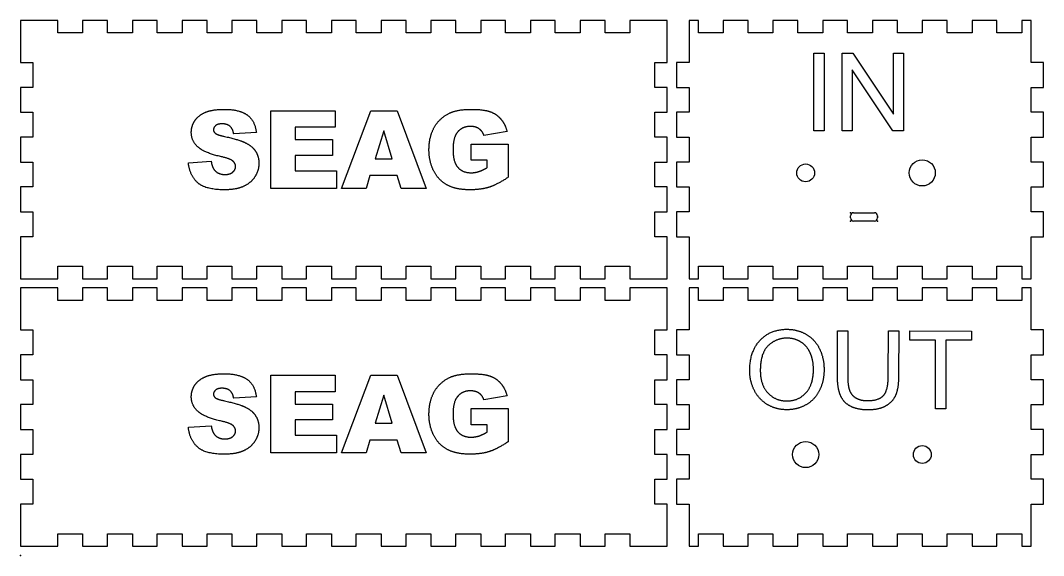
# Model space of a CAD drawing. Header units: centimetres. Extents: x 0 to 70.7, y 0 to 24.2.
# Drawn here: x 0 to 32.9, y 0 to 17.2 of the extents above; entities that cross this region are included whole.
import ezdxf

# ---------------------------------------------------------------- set-up
doc = ezdxf.new("R2010")
doc.units = ezdxf.units.CM
doc.header["$MEASUREMENT"] = 0
doc.layers.add('box v6_Sketch1', color=7, linetype='Continuous')

msp = doc.modelspace()

# ---------------------------------------------------------------- linework, layer by layer
at = {"layer": 'box v6_Sketch1'}
for p, q in [((0, 17.2), (0, 15.85)), ((1.2, 17.2), (0, 17.2)), ((1.2, 16.8), (1.2, 17.2)), ((2, 17.2), (2, 16.8)), ((2.8, 17.2), (2, 17.2)), ((2.8, 16.8), (2.8, 17.2)), ((3.6, 17.2), (3.6, 16.8)), ((4.4, 17.2), (3.6, 17.2)), ((4.4, 16.8), (4.4, 17.2)), ((6, 17.2), (5.2, 17.2)), ((5.2, 17.2), (5.2, 16.8)), ((6, 16.8), (6, 17.2)), ((7.6, 17.2), (6.8, 17.2)), ((6.8, 17.2), (6.8, 16.8)), ((7.6, 16.8), (7.6, 17.2)), ((9.2, 17.2), (8.4, 17.2)), ((8.4, 17.2), (8.4, 16.8)), ((9.2, 16.8), (9.2, 17.2)), ((10, 17.2), (10, 16.8)), ((10.8, 17.2), (10, 17.2)), ((10.8, 16.8), (10.8, 17.2)), ((12.4, 17.2), (11.6, 17.2)), ((11.6, 17.2), (11.6, 16.8)), ((12.4, 16.8), (12.4, 17.2)), ((13.2, 17.2), (13.2, 16.8)), ((14, 17.2), (13.2, 17.2)), ((14, 16.8), (14, 17.2)), ((15.6, 17.2), (14.8, 17.2)), ((14.8, 17.2), (14.8, 16.8)), ((15.6, 16.8), (15.6, 17.2)), ((17.2, 17.2), (16.4, 17.2)), ((16.4, 17.2), (16.4, 16.8)), ((17.2, 16.8), (17.2, 17.2)), ((18, 17.2), (18, 16.8)), ((18.8, 17.2), (18, 17.2)), ((18.8, 16.8), (18.8, 17.2)), ((20.8, 17.2), (19.6, 17.2)), ((19.6, 17.2), (19.6, 16.8)), ((20.8, 16.65), (20.8, 17.2)), ((21.5, 17.2), (21.5, 15.85)), ((21.8, 17.2), (21.5, 17.2)), ((21.8, 16.8), (21.8, 17.2)), ((23.4, 17.2), (22.6, 17.2)), ((22.6, 17.2), (22.6, 16.8)), ((23.4, 16.8), (23.4, 17.2)), ((24.2, 17.2), (24.2, 16.8)), ((25, 17.2), (24.2, 17.2)), ((25, 16.8), (25, 17.2)), ((26.6, 17.2), (25.8, 17.2)), ((25.8, 17.2), (25.8, 16.8)), ((26.6, 16.8), (26.6, 17.2)), ((27.4, 17.2), (27.4, 16.8)), ((28.2, 17.2), (27.4, 17.2)), ((28.2, 16.8), (28.2, 17.2)), ((29, 17.2), (29, 16.8)), ((29.8, 17.2), (29, 17.2)), ((29.8, 16.8), (29.8, 17.2)), ((31.4, 17.2), (30.6, 17.2)), ((30.6, 17.2), (30.6, 16.8)), ((31.4, 16.8), (31.4, 17.2)), ((32.2, 17.2), (32.2, 16.8)), ((32.5, 17.2), (32.2, 17.2)), ((32.5, 16.65), (32.5, 17.2)), ((2, 16.8), (1.2, 16.8)), ((3.6, 16.8), (2.8, 16.8)), ((5.2, 16.8), (4.4, 16.8)), ((6.8, 16.8), (6, 16.8)), ((8.4, 16.8), (7.6, 16.8)), ((10, 16.8), (9.2, 16.8)), ((11.6, 16.8), (10.8, 16.8)), ((13.2, 16.8), (12.4, 16.8)), ((14.8, 16.8), (14, 16.8)), ((16.4, 16.8), (15.6, 16.8)), ((18, 16.8), (17.2, 16.8)), ((19.6, 16.8), (18.8, 16.8)), ((22.6, 16.8), (21.8, 16.8)), ((24.2, 16.8), (23.4, 16.8)), ((25.8, 16.8), (25, 16.8)), ((27.4, 16.8), (26.6, 16.8)), ((29, 16.8), (28.2, 16.8)), ((30.6, 16.8), (29.8, 16.8)), ((32.2, 16.8), (31.4, 16.8)), ((20.8, 15.85), (20.8, 16.65)), ((32.5, 15.85), (32.5, 16.65)), ((0, 15.85), (0.4, 15.85)), ((0.4, 15.85), (0.4, 15.05)), ((20.4, 15.05), (20.4, 15.85)), ((20.4, 15.85), (20.8, 15.85)), ((21.5, 15.85), (21.1, 15.85)), ((21.1, 15.85), (21.1, 15.05)), ((32.9, 15.85), (32.5, 15.85)), ((32.9, 15.05), (32.9, 15.85)), ((0.4, 15.05), (0, 15.05)), ((0, 15.05), (0, 14.25)), ((20.8, 15.05), (20.4, 15.05)), ((20.8, 14.25), (20.8, 15.05)), ((21.1, 15.05), (21.5, 15.05)), ((21.5, 15.05), (21.5, 14.25)), ((32.5, 14.25), (32.5, 15.05)), ((32.5, 15.05), (32.9, 15.05)), ((0, 14.25), (0.4, 14.25)), ((0.4, 14.25), (0.4, 13.45)), ((20.4, 14.25), (20.8, 14.25)), ((20.4, 13.45), (20.4, 14.25)), ((21.1, 14.25), (21.1, 13.45)), ((21.5, 14.25), (21.1, 14.25)), ((32.9, 14.25), (32.5, 14.25)), ((32.9, 13.45), (32.9, 14.25)), ((0, 13.45), (0, 12.65)), ((0.4, 13.45), (0, 13.45)), ((20.8, 13.45), (20.4, 13.45)), ((20.8, 12.65), (20.8, 13.45)), ((21.1, 13.45), (21.5, 13.45)), ((21.5, 13.45), (21.5, 12.65)), ((32.5, 13.45), (32.9, 13.45)), ((32.5, 12.65), (32.5, 13.45)), ((0, 12.65), (0.4, 12.65)), ((0.4, 12.65), (0.4, 11.85)), ((20.4, 11.85), (20.4, 12.65)), ((20.4, 12.65), (20.8, 12.65)), ((21.1, 12.65), (21.1, 11.85)), ((21.5, 12.65), (21.1, 12.65)), ((32.9, 12.65), (32.5, 12.65)), ((32.9, 11.85), (32.9, 12.65)), ((0.4, 11.85), (0, 11.85)), ((0, 11.85), (0, 11.05)), ((20.8, 11.85), (20.4, 11.85)), ((20.8, 11.05), (20.8, 11.85)), ((21.1, 11.85), (21.5, 11.85)), ((21.5, 11.85), (21.5, 11.05)), ((32.5, 11.05), (32.5, 11.85)), ((32.5, 11.85), (32.9, 11.85)), ((0, 11.05), (0.4, 11.05)), ((0.4, 11.05), (0.4, 10.25)), ((20.4, 11.05), (20.8, 11.05)), ((20.4, 10.25), (20.4, 11.05)), ((21.1, 11.05), (21.1, 10.25)), ((21.5, 11.05), (21.1, 11.05)), ((26.693, 10.851), (26.693, 10.921)), ((26.793, 11.021), (27.463, 11.021)), ((27.563, 10.921), (27.563, 10.851)), ((32.9, 11.05), (32.5, 11.05)), ((32.9, 10.25), (32.9, 11.05)), ((27.463, 10.751), (26.793, 10.751)), ((0, 10.25), (0, 9.45)), ((0.4, 10.25), (0, 10.25)), ((20.8, 10.25), (20.4, 10.25)), ((20.8, 8.9), (20.8, 10.25)), ((21.1, 10.25), (21.5, 10.25)), ((21.5, 10.25), (21.5, 9.45)), ((32.5, 8.9), (32.5, 10.25)), ((32.5, 10.25), (32.9, 10.25)), ((0, 9.45), (0, 8.9)), ((1.2, 8.9), (1.2, 9.3)), ((1.2, 9.3), (2, 9.3)), ((2, 9.3), (2, 8.9)), ((2.8, 8.9), (2.8, 9.3)), ((2.8, 9.3), (3.6, 9.3)), ((3.6, 9.3), (3.6, 8.9)), ((4.4, 8.9), (4.4, 9.3)), ((4.4, 9.3), (5.2, 9.3)), ((5.2, 9.3), (5.2, 8.9)), ((6, 9.3), (6.8, 9.3)), ((6, 8.9), (6, 9.3)), ((6.8, 9.3), (6.8, 8.9)), ((7.6, 8.9), (7.6, 9.3)), ((7.6, 9.3), (8.4, 9.3)), ((8.4, 9.3), (8.4, 8.9)), ((9.2, 9.3), (10, 9.3)), ((9.2, 8.9), (9.2, 9.3)), ((10, 9.3), (10, 8.9)), ((10.8, 8.9), (10.8, 9.3)), ((10.8, 9.3), (11.6, 9.3)), ((11.6, 9.3), (11.6, 8.9)), ((12.4, 9.3), (13.2, 9.3)), ((12.4, 8.9), (12.4, 9.3)), ((13.2, 9.3), (13.2, 8.9)), ((14, 8.9), (14, 9.3)), ((14, 9.3), (14.8, 9.3)), ((14.8, 9.3), (14.8, 8.9)), ((15.6, 8.9), (15.6, 9.3)), ((15.6, 9.3), (16.4, 9.3)), ((16.4, 9.3), (16.4, 8.9)), ((17.2, 9.3), (18, 9.3)), ((17.2, 8.9), (17.2, 9.3)), ((18, 9.3), (18, 8.9)), ((18.8, 8.9), (18.8, 9.3)), ((18.8, 9.3), (19.6, 9.3)), ((19.6, 9.3), (19.6, 8.9)), ((21.5, 9.45), (21.5, 8.9)), ((21.8, 9.3), (22.6, 9.3)), ((21.8, 8.9), (21.8, 9.3)), ((22.6, 9.3), (22.6, 8.9)), ((23.4, 9.3), (24.2, 9.3)), ((23.4, 8.9), (23.4, 9.3)), ((24.2, 9.3), (24.2, 8.9)), ((25, 8.9), (25, 9.3)), ((25, 9.3), (25.8, 9.3)), ((25.8, 9.3), (25.8, 8.9)), ((26.6, 8.9), (26.6, 9.3)), ((26.6, 9.3), (27.4, 9.3)), ((27.4, 9.3), (27.4, 8.9)), ((28.2, 8.9), (28.2, 9.3)), ((28.2, 9.3), (29, 9.3)), ((29, 9.3), (29, 8.9)), ((29.8, 9.3), (30.6, 9.3)), ((29.8, 8.9), (29.8, 9.3)), ((30.6, 9.3), (30.6, 8.9)), ((31.4, 9.3), (32.2, 9.3)), ((31.4, 8.9), (31.4, 9.3)), ((32.2, 9.3), (32.2, 8.9)), ((0, 8.9), (1.2, 8.9)), ((2, 8.9), (2.8, 8.9)), ((3.6, 8.9), (4.4, 8.9)), ((5.2, 8.9), (6, 8.9)), ((6.8, 8.9), (7.6, 8.9)), ((8.4, 8.9), (9.2, 8.9)), ((10, 8.9), (10.8, 8.9)), ((11.6, 8.9), (12.4, 8.9)), ((13.2, 8.9), (14, 8.9)), ((14.8, 8.9), (15.6, 8.9)), ((16.4, 8.9), (17.2, 8.9)), ((18, 8.9), (18.8, 8.9)), ((19.6, 8.9), (20.8, 8.9)), ((21.5, 8.9), (21.8, 8.9)), ((22.6, 8.9), (23.4, 8.9)), ((24.2, 8.9), (25, 8.9)), ((25.8, 8.9), (26.6, 8.9)), ((27.4, 8.9), (28.2, 8.9)), ((29, 8.9), (29.8, 8.9)), ((30.6, 8.9), (31.4, 8.9)), ((32.2, 8.9), (32.5, 8.9)), ((0, 8.6), (0, 7.25)), ((1.2, 8.6), (0, 8.6)), ((1.2, 8.2), (1.2, 8.6)), ((2, 8.6), (2, 8.2)), ((2.8, 8.6), (2, 8.6)), ((2.8, 8.2), (2.8, 8.6)), ((3.6, 8.6), (3.6, 8.2)), ((4.4, 8.6), (3.6, 8.6)), ((4.4, 8.2), (4.4, 8.6)), ((6, 8.6), (5.2, 8.6)), ((5.2, 8.6), (5.2, 8.2)), ((6, 8.2), (6, 8.6)), ((7.6, 8.6), (6.8, 8.6)), ((6.8, 8.6), (6.8, 8.2)), ((7.6, 8.2), (7.6, 8.6)), ((9.2, 8.6), (8.4, 8.6)), ((8.4, 8.6), (8.4, 8.2)), ((9.2, 8.2), (9.2, 8.6)), ((10, 8.6), (10, 8.2)), ((10.8, 8.6), (10, 8.6)), ((10.8, 8.2), (10.8, 8.6)), ((12.4, 8.6), (11.6, 8.6)), ((11.6, 8.6), (11.6, 8.2)), ((12.4, 8.2), (12.4, 8.6)), ((13.2, 8.6), (13.2, 8.2)), ((14, 8.6), (13.2, 8.6)), ((14, 8.2), (14, 8.6)), ((15.6, 8.6), (14.8, 8.6)), ((14.8, 8.6), (14.8, 8.2)), ((15.6, 8.2), (15.6, 8.6)), ((17.2, 8.6), (16.4, 8.6)), ((16.4, 8.6), (16.4, 8.2)), ((17.2, 8.2), (17.2, 8.6)), ((18.8, 8.6), (18, 8.6)), ((18, 8.6), (18, 8.2)), ((18.8, 8.2), (18.8, 8.6)), ((19.6, 8.6), (19.6, 8.2)), ((20.8, 8.6), (19.6, 8.6)), ((20.8, 8.05), (20.8, 8.6)), ((21.5, 8.6), (21.5, 7.25)), ((21.8, 8.6), (21.5, 8.6)), ((21.8, 8.2), (21.8, 8.6)), ((22.6, 8.6), (22.6, 8.2)), ((23.4, 8.6), (22.6, 8.6)), ((23.4, 8.2), (23.4, 8.6)), ((24.2, 8.6), (24.2, 8.2)), ((25, 8.6), (24.2, 8.6)), ((25, 8.2), (25, 8.6)), ((25.8, 8.6), (25.8, 8.2)), ((26.6, 8.6), (25.8, 8.6)), ((26.6, 8.2), (26.6, 8.6)), ((27.4, 8.6), (27.4, 8.2)), ((28.2, 8.6), (27.4, 8.6)), ((28.2, 8.2), (28.2, 8.6)), ((29.8, 8.6), (29, 8.6)), ((29, 8.6), (29, 8.2)), ((29.8, 8.2), (29.8, 8.6)), ((30.6, 8.6), (30.6, 8.2)), ((31.4, 8.6), (30.6, 8.6)), ((31.4, 8.2), (31.4, 8.6)), ((32.2, 8.6), (32.2, 8.2)), ((32.5, 8.6), (32.2, 8.6)), ((32.5, 8.05), (32.5, 8.6)), ((2, 8.2), (1.2, 8.2)), ((3.6, 8.2), (2.8, 8.2)), ((5.2, 8.2), (4.4, 8.2)), ((6.8, 8.2), (6, 8.2)), ((8.4, 8.2), (7.6, 8.2)), ((10, 8.2), (9.2, 8.2)), ((11.6, 8.2), (10.8, 8.2)), ((13.2, 8.2), (12.4, 8.2)), ((14.8, 8.2), (14, 8.2)), ((16.4, 8.2), (15.6, 8.2)), ((18, 8.2), (17.2, 8.2)), ((19.6, 8.2), (18.8, 8.2)), ((20.8, 7.25), (20.8, 8.05)), ((22.6, 8.2), (21.8, 8.2)), ((24.2, 8.2), (23.4, 8.2)), ((25.8, 8.2), (25, 8.2)), ((27.4, 8.2), (26.6, 8.2)), ((29, 8.2), (28.2, 8.2)), ((30.6, 8.2), (29.8, 8.2)), ((32.2, 8.2), (31.4, 8.2)), ((32.5, 7.25), (32.5, 8.05)), ((0, 7.25), (0.4, 7.25)), ((0.4, 7.25), (0.4, 6.45)), ((20.4, 7.25), (20.8, 7.25)), ((20.4, 6.45), (20.4, 7.25)), ((21.1, 7.25), (21.1, 6.45)), ((21.5, 7.25), (21.1, 7.25)), ((32.9, 7.25), (32.5, 7.25)), ((32.9, 6.45), (32.9, 7.25)), ((0, 6.45), (0, 5.65)), ((0.4, 6.45), (0, 6.45)), ((20.8, 6.45), (20.4, 6.45)), ((20.8, 5.65), (20.8, 6.45)), ((21.1, 6.45), (21.5, 6.45)), ((21.5, 6.45), (21.5, 5.65)), ((32.5, 6.45), (32.9, 6.45)), ((32.5, 5.65), (32.5, 6.45)), ((0, 5.65), (0.4, 5.65)), ((0.4, 5.65), (0.4, 4.85)), ((20.4, 4.85), (20.4, 5.65)), ((20.4, 5.65), (20.8, 5.65)), ((21.1, 5.65), (21.1, 4.85)), ((21.5, 5.65), (21.1, 5.65)), ((32.9, 5.65), (32.5, 5.65)), ((32.9, 4.85), (32.9, 5.65)), ((0, 4.85), (0, 4.05)), ((0.4, 4.85), (0, 4.85)), ((20.8, 4.85), (20.4, 4.85)), ((20.8, 4.05), (20.8, 4.85)), ((21.1, 4.85), (21.5, 4.85)), ((21.5, 4.85), (21.5, 4.05)), ((32.5, 4.85), (32.9, 4.85)), ((32.5, 4.05), (32.5, 4.85)), ((0, 4.05), (0.4, 4.05)), ((0.4, 4.05), (0.4, 3.25)), ((20.4, 4.05), (20.8, 4.05)), ((20.4, 3.25), (20.4, 4.05)), ((21.5, 4.05), (21.1, 4.05)), ((21.1, 4.05), (21.1, 3.25)), ((32.9, 4.05), (32.5, 4.05)), ((32.9, 3.25), (32.9, 4.05)), ((0.4, 3.25), (0, 3.25)), ((0, 3.25), (0, 2.45)), ((20.8, 3.25), (20.4, 3.25)), ((20.8, 2.45), (20.8, 3.25)), ((21.1, 3.25), (21.5, 3.25)), ((21.5, 3.25), (21.5, 2.45)), ((32.5, 2.45), (32.5, 3.25)), ((32.5, 3.25), (32.9, 3.25)), ((0, 2.45), (0.4, 2.45)), ((0.4, 2.45), (0.4, 1.65)), ((20.4, 1.65), (20.4, 2.45)), ((20.4, 2.45), (20.8, 2.45)), ((21.5, 2.45), (21.1, 2.45)), ((21.1, 2.45), (21.1, 1.65)), ((32.9, 2.45), (32.5, 2.45)), ((32.9, 1.65), (32.9, 2.45)), ((0, 1.65), (0, 0.85)), ((0.4, 1.65), (0, 1.65)), ((20.8, 1.65), (20.4, 1.65)), ((20.8, 0.3), (20.8, 1.65)), ((21.1, 1.65), (21.5, 1.65)), ((21.5, 1.65), (21.5, 0.85)), ((32.5, 0.3), (32.5, 1.65)), ((32.5, 1.65), (32.9, 1.65)), ((0, 0.85), (0, 0.3)), ((1.2, 0.7), (2, 0.7)), ((1.2, 0.3), (1.2, 0.7)), ((2, 0.7), (2, 0.3)), ((2.8, 0.3), (2.8, 0.7)), ((2.8, 0.7), (3.6, 0.7)), ((3.6, 0.7), (3.6, 0.3)), ((4.4, 0.7), (5.2, 0.7)), ((4.4, 0.3), (4.4, 0.7)), ((5.2, 0.7), (5.2, 0.3)), ((6, 0.3), (6, 0.7)), ((6, 0.7), (6.8, 0.7)), ((6.8, 0.7), (6.8, 0.3)), ((7.6, 0.7), (8.4, 0.7)), ((7.6, 0.3), (7.6, 0.7)), ((8.4, 0.7), (8.4, 0.3)), ((9.2, 0.7), (10, 0.7)), ((9.2, 0.3), (9.2, 0.7)), ((10, 0.7), (10, 0.3)), ((10.8, 0.7), (11.6, 0.7)), ((10.8, 0.3), (10.8, 0.7)), ((11.6, 0.7), (11.6, 0.3)), ((12.4, 0.3), (12.4, 0.7)), ((12.4, 0.7), (13.2, 0.7)), ((13.2, 0.7), (13.2, 0.3)), ((14, 0.3), (14, 0.7)), ((14, 0.7), (14.8, 0.7)), ((14.8, 0.7), (14.8, 0.3)), ((15.6, 0.3), (15.6, 0.7)), ((15.6, 0.7), (16.4, 0.7)), ((16.4, 0.7), (16.4, 0.3)), ((17.2, 0.7), (18, 0.7)), ((17.2, 0.3), (17.2, 0.7)), ((18, 0.7), (18, 0.3)), ((18.8, 0.7), (19.6, 0.7)), ((18.8, 0.3), (18.8, 0.7)), ((19.6, 0.7), (19.6, 0.3)), ((21.5, 0.85), (21.5, 0.3)), ((21.8, 0.7), (22.6, 0.7)), ((21.8, 0.3), (21.8, 0.7)), ((22.6, 0.7), (22.6, 0.3)), ((23.4, 0.3), (23.4, 0.7)), ((23.4, 0.7), (24.2, 0.7)), ((24.2, 0.7), (24.2, 0.3)), ((25, 0.7), (25.8, 0.7)), ((25, 0.3), (25, 0.7)), ((25.8, 0.7), (25.8, 0.3)), ((26.6, 0.7), (27.4, 0.7)), ((26.6, 0.3), (26.6, 0.7)), ((27.4, 0.7), (27.4, 0.3)), ((28.2, 0.7), (29, 0.7)), ((28.2, 0.3), (28.2, 0.7)), ((29, 0.7), (29, 0.3)), ((29.8, 0.3), (29.8, 0.7)), ((29.8, 0.7), (30.6, 0.7)), ((30.6, 0.7), (30.6, 0.3)), ((31.4, 0.3), (31.4, 0.7)), ((31.4, 0.7), (32.2, 0.7)), ((32.2, 0.7), (32.2, 0.3)), ((0, 0.3), (1.2, 0.3)), ((2, 0.3), (2.8, 0.3)), ((3.6, 0.3), (4.4, 0.3)), ((5.2, 0.3), (6, 0.3)), ((6.8, 0.3), (7.6, 0.3)), ((8.4, 0.3), (9.2, 0.3)), ((10, 0.3), (10.8, 0.3)), ((11.6, 0.3), (12.4, 0.3)), ((13.2, 0.3), (14, 0.3)), ((14.8, 0.3), (15.6, 0.3)), ((16.4, 0.3), (17.2, 0.3)), ((18, 0.3), (18.8, 0.3)), ((19.6, 0.3), (20.8, 0.3)), ((21.5, 0.3), (21.8, 0.3)), ((22.6, 0.3), (23.4, 0.3)), ((24.2, 0.3), (25, 0.3)), ((25.8, 0.3), (26.6, 0.3)), ((27.4, 0.3), (28.2, 0.3)), ((29, 0.3), (29.8, 0.3)), ((30.6, 0.3), (31.4, 0.3)), ((32.2, 0.3), (32.5, 0.3))]:
    msp.add_line(p, q, dxfattribs=at)
at = {"layer": 'box v6_Sketch1', "color": 1}
for p, q in [((25.515, 16.148), (25.846, 16.148)), ((25.515, 13.648), (25.515, 16.148)), ((25.846, 16.148), (25.846, 13.648)), ((26.426, 16.148), (26.765, 16.148)), ((26.426, 13.648), (26.426, 16.148)), ((26.765, 16.148), (28.078, 14.185)), ((28.078, 14.185), (28.078, 16.148)), ((28.078, 16.148), (28.395, 16.148)), ((28.395, 16.148), (28.395, 13.648)), ((26.743, 15.613), (26.743, 13.648)), ((28.056, 13.648), (26.743, 15.613)), ((8.055, 14.3), (10.125, 14.3)), ((8.055, 11.8), (8.055, 14.3)), ((8.055, 11.8), (8.055, 14.3)), ((8.055, 14.3), (10.125, 14.3)), ((10.125, 14.3), (10.125, 13.766)), ((10.125, 14.3), (10.125, 13.766)), ((10.328, 11.8), (11.268, 14.3)), ((10.328, 11.8), (11.268, 14.3)), ((11.268, 14.3), (12.111, 14.3)), ((11.268, 14.3), (12.111, 14.3)), ((12.111, 14.3), (13.05, 11.8)), ((12.111, 14.3), (13.05, 11.8)), ((7.586, 13.597), (6.858, 13.555)), ((7.586, 13.597), (6.858, 13.555)), ((10.125, 13.766), (8.829, 13.766)), ((8.829, 13.766), (8.829, 13.369)), ((10.125, 13.766), (8.829, 13.766)), ((8.829, 13.766), (8.829, 13.369)), ((11.68, 13.652), (11.407, 12.753)), ((11.68, 13.652), (11.407, 12.753)), ((11.956, 12.753), (11.68, 13.652)), ((11.956, 12.753), (11.68, 13.652)), ((15.649, 13.635), (14.904, 13.502)), ((15.649, 13.635), (14.904, 13.502)), ((25.846, 13.648), (25.515, 13.648)), ((26.743, 13.648), (26.426, 13.648)), ((28.395, 13.648), (28.056, 13.648)), ((8.829, 13.369), (10.032, 13.369)), ((8.829, 13.369), (10.032, 13.369)), ((10.032, 13.369), (10.032, 12.859)), ((10.032, 13.369), (10.032, 12.859)), ((14.489, 12.706), (14.489, 13.226)), ((14.489, 13.226), (15.683, 13.226)), ((14.489, 12.706), (14.489, 13.226)), ((14.489, 13.226), (15.683, 13.226)), ((15.683, 13.226), (15.683, 12.16)), ((15.683, 13.226), (15.683, 12.16)), ((10.032, 12.859), (8.829, 12.859)), ((8.829, 12.859), (8.829, 12.366)), ((10.032, 12.859), (8.829, 12.859)), ((8.829, 12.859), (8.829, 12.366)), ((5.4, 12.627), (6.135, 12.673)), ((5.4, 12.627), (6.135, 12.673)), ((11.407, 12.753), (11.956, 12.753)), ((11.407, 12.753), (11.956, 12.753)), ((15.006, 12.706), (14.489, 12.706)), ((15.006, 12.706), (14.489, 12.706)), ((15.006, 12.47), (15.006, 12.706)), ((15.006, 12.47), (15.006, 12.706)), ((8.829, 12.366), (10.163, 12.366)), ((8.829, 12.366), (10.163, 12.366)), ((10.163, 12.366), (10.163, 11.8)), ((10.163, 12.366), (10.163, 11.8)), ((11.239, 12.213), (11.117, 11.8)), ((11.239, 12.213), (11.117, 11.8)), ((12.116, 12.213), (11.239, 12.213)), ((12.116, 12.213), (11.239, 12.213)), ((12.241, 11.8), (12.116, 12.213)), ((12.241, 11.8), (12.116, 12.213)), ((10.163, 11.8), (8.055, 11.8)), ((10.163, 11.8), (8.055, 11.8)), ((11.117, 11.8), (10.328, 11.8)), ((11.117, 11.8), (10.328, 11.8)), ((13.05, 11.8), (12.241, 11.8)), ((13.05, 11.8), (12.241, 11.8)), ((26.273, 5.781), (26.276, 7.225)), ((26.276, 7.225), (26.607, 7.225)), ((26.607, 7.225), (26.604, 5.782)), ((27.908, 5.779), (27.911, 7.222)), ((27.911, 7.222), (28.242, 7.221)), ((28.242, 7.221), (28.239, 5.777)), ((28.605, 6.925), (28.605, 7.22)), ((28.605, 7.22), (30.587, 7.216)), ((29.428, 6.924), (28.605, 6.925)), ((29.424, 4.719), (29.428, 6.924)), ((29.759, 6.923), (29.755, 4.718)), ((30.586, 6.921), (29.759, 6.923)), ((30.587, 7.216), (30.586, 6.921)), ((8.055, 5.8), (10.125, 5.8)), ((8.055, 3.3), (8.055, 5.8)), ((8.055, 3.3), (8.055, 5.8)), ((8.055, 5.8), (10.125, 5.8)), ((10.125, 5.8), (10.125, 5.266)), ((10.125, 5.8), (10.125, 5.266)), ((10.328, 3.3), (11.268, 5.8)), ((10.328, 3.3), (11.268, 5.8)), ((11.268, 5.8), (12.111, 5.8)), ((11.268, 5.8), (12.111, 5.8)), ((12.111, 5.8), (13.05, 3.3)), ((12.111, 5.8), (13.05, 3.3)), ((10.125, 5.266), (8.829, 5.266)), ((8.829, 5.266), (8.829, 4.869)), ((8.829, 5.266), (8.829, 4.869)), ((10.125, 5.266), (8.829, 5.266)), ((7.586, 5.097), (6.858, 5.055)), ((7.586, 5.097), (6.858, 5.055)), ((11.68, 5.152), (11.407, 4.253)), ((11.68, 5.152), (11.407, 4.253)), ((11.956, 4.253), (11.68, 5.152)), ((11.956, 4.253), (11.68, 5.152)), ((15.649, 5.135), (14.904, 5.002)), ((15.649, 5.135), (14.904, 5.002)), ((8.829, 4.869), (10.032, 4.869)), ((8.829, 4.869), (10.032, 4.869)), ((10.032, 4.869), (10.032, 4.359)), ((10.032, 4.869), (10.032, 4.359)), ((14.489, 4.726), (15.683, 4.726)), ((14.489, 4.206), (14.489, 4.726)), ((14.489, 4.726), (15.683, 4.726)), ((14.489, 4.206), (14.489, 4.726)), ((15.683, 4.726), (15.683, 3.66)), ((15.683, 4.726), (15.683, 3.66)), ((29.755, 4.718), (29.424, 4.719)), ((10.032, 4.359), (8.829, 4.359)), ((8.829, 4.359), (8.829, 3.866)), ((8.829, 4.359), (8.829, 3.866)), ((10.032, 4.359), (8.829, 4.359)), ((5.4, 4.127), (6.135, 4.173)), ((5.4, 4.127), (6.135, 4.173)), ((11.407, 4.253), (11.956, 4.253)), ((11.407, 4.253), (11.956, 4.253)), ((15.006, 4.206), (14.489, 4.206)), ((15.006, 4.206), (14.489, 4.206)), ((15.006, 3.97), (15.006, 4.206)), ((15.006, 3.97), (15.006, 4.206)), ((8.829, 3.866), (10.163, 3.866)), ((8.829, 3.866), (10.163, 3.866)), ((10.163, 3.866), (10.163, 3.3)), ((10.163, 3.866), (10.163, 3.3)), ((11.239, 3.713), (11.117, 3.3)), ((11.239, 3.713), (11.117, 3.3)), ((12.116, 3.713), (11.239, 3.713)), ((12.116, 3.713), (11.239, 3.713)), ((12.241, 3.3), (12.116, 3.713)), ((12.241, 3.3), (12.116, 3.713)), ((10.163, 3.3), (8.055, 3.3)), ((10.163, 3.3), (8.055, 3.3)), ((11.117, 3.3), (10.328, 3.3)), ((11.117, 3.3), (10.328, 3.3)), ((13.05, 3.3), (12.241, 3.3)), ((13.05, 3.3), (12.241, 3.3))]:
    msp.add_line(p, q, dxfattribs=at)
at = {"layer": 'box v6_Sketch1'}
for centre, radius in [((25.25, 12.3), 0.287), ((29, 12.3), 0.42), ((25.25, 3.246), 0.42), ((29, 3.246), 0.287)]:
    msp.add_circle(centre, radius, dxfattribs=at)
for centre, start, end in [((26.793, 10.921), 90, 180), ((27.463, 10.921), 0, 90), ((26.793, 10.851), 180, 270), ((27.463, 10.851), 270, 0)]:
    msp.add_arc(centre, 0.1, start, end, dxfattribs=at)
at = {"layer": 'box v6_Sketch1', "color": 1}
for points in [[(5.605, 13.975), (5.717, 14.147), (5.941, 14.245)], [(5.605, 13.975), (5.717, 14.147), (5.941, 14.245)], [(5.941, 14.245), (6.166, 14.343), (6.556, 14.343)], [(5.941, 14.245), (6.166, 14.343), (6.556, 14.343)], [(6.556, 14.343), (7.035, 14.343), (7.287, 14.164)], [(6.556, 14.343), (7.035, 14.343), (7.287, 14.164)], [(7.287, 14.164), (7.538, 13.986), (7.586, 13.597)], [(7.287, 14.164), (7.538, 13.986), (7.586, 13.597)], [(13.306, 13.762), (13.475, 14.065), (13.8, 14.222)], [(13.306, 13.762), (13.475, 14.065), (13.8, 14.222)], [(13.8, 14.222), (14.055, 14.343), (14.484, 14.343)], [(13.8, 14.222), (14.055, 14.343), (14.484, 14.343)], [(14.484, 14.343), (14.899, 14.343), (15.104, 14.268)], [(14.484, 14.343), (14.899, 14.343), (15.104, 14.268)], [(15.104, 14.268), (15.31, 14.193), (15.445, 14.035)], [(15.104, 14.268), (15.31, 14.193), (15.445, 14.035)], [(5.494, 13.611), (5.494, 13.804), (5.605, 13.975)], [(5.494, 13.611), (5.494, 13.804), (5.605, 13.975)], [(6.277, 13.82), (6.208, 13.763), (6.208, 13.681)], [(6.277, 13.82), (6.208, 13.763), (6.208, 13.681)], [(6.479, 13.877), (6.345, 13.877), (6.277, 13.82)], [(6.479, 13.877), (6.345, 13.877), (6.277, 13.82)], [(6.736, 13.8), (6.643, 13.877), (6.479, 13.877)], [(6.736, 13.8), (6.643, 13.877), (6.479, 13.877)], [(15.445, 14.035), (15.581, 13.877), (15.649, 13.635)], [(15.445, 14.035), (15.581, 13.877), (15.649, 13.635)], [(5.712, 13.128), (5.494, 13.318), (5.494, 13.611)], [(5.712, 13.128), (5.494, 13.318), (5.494, 13.611)], [(6.208, 13.681), (6.208, 13.621), (6.265, 13.574)], [(6.208, 13.681), (6.208, 13.621), (6.265, 13.574)], [(6.265, 13.574), (6.319, 13.524), (6.524, 13.481)], [(6.265, 13.574), (6.319, 13.524), (6.524, 13.481)], [(6.858, 13.555), (6.829, 13.724), (6.736, 13.8)], [(6.858, 13.555), (6.829, 13.724), (6.736, 13.8)], [(13.137, 13.05), (13.137, 13.459), (13.306, 13.762)], [(13.137, 13.05), (13.137, 13.459), (13.306, 13.762)], [(14.062, 13.617), (13.911, 13.441), (13.911, 13.059)], [(14.062, 13.617), (13.911, 13.441), (13.911, 13.059)], [(14.467, 13.794), (14.213, 13.794), (14.062, 13.617)], [(14.467, 13.794), (14.213, 13.794), (14.062, 13.617)], [(14.748, 13.718), (14.638, 13.794), (14.467, 13.794)], [(14.748, 13.718), (14.638, 13.794), (14.467, 13.794)], [(14.904, 13.502), (14.858, 13.643), (14.748, 13.718)], [(14.904, 13.502), (14.858, 13.643), (14.748, 13.718)], [(6.524, 13.481), (7.03, 13.372), (7.249, 13.261)], [(6.524, 13.481), (7.03, 13.372), (7.249, 13.261)], [(7.249, 13.261), (7.469, 13.149), (7.568, 12.983)], [(7.249, 13.261), (7.469, 13.149), (7.568, 12.983)], [(6.437, 12.825), (5.929, 12.939), (5.712, 13.128)], [(6.437, 12.825), (5.929, 12.939), (5.712, 13.128)], [(7.568, 12.983), (7.668, 12.818), (7.668, 12.613)], [(7.568, 12.983), (7.668, 12.818), (7.668, 12.613)], [(13.291, 12.361), (13.137, 12.661), (13.137, 13.05)], [(13.291, 12.361), (13.137, 12.661), (13.137, 13.05)], [(13.911, 13.059), (13.911, 12.653), (14.064, 12.479)], [(13.911, 13.059), (13.911, 12.653), (14.064, 12.479)], [(5.678, 12.003), (5.432, 12.248), (5.4, 12.627)], [(5.678, 12.003), (5.432, 12.248), (5.4, 12.627)], [(6.135, 12.673), (6.159, 12.494), (6.232, 12.4)], [(6.135, 12.673), (6.159, 12.494), (6.232, 12.4)], [(6.832, 12.68), (6.747, 12.757), (6.437, 12.825)], [(6.832, 12.68), (6.747, 12.757), (6.437, 12.825)], [(6.828, 12.326), (6.918, 12.404), (6.918, 12.506)], [(6.828, 12.326), (6.918, 12.404), (6.918, 12.506)], [(6.918, 12.506), (6.918, 12.603), (6.832, 12.68)], [(6.918, 12.506), (6.918, 12.603), (6.832, 12.68)], [(7.668, 12.613), (7.668, 12.373), (7.535, 12.17)], [(7.668, 12.613), (7.668, 12.373), (7.535, 12.17)], [(6.232, 12.4), (6.352, 12.248), (6.573, 12.248)], [(6.232, 12.4), (6.352, 12.248), (6.573, 12.248)], [(6.573, 12.248), (6.739, 12.248), (6.828, 12.326)], [(6.573, 12.248), (6.739, 12.248), (6.828, 12.326)], [(13.726, 11.909), (13.446, 12.061), (13.291, 12.361)], [(13.726, 11.909), (13.446, 12.061), (13.291, 12.361)], [(14.064, 12.479), (14.217, 12.305), (14.489, 12.305)], [(14.064, 12.479), (14.217, 12.305), (14.489, 12.305)], [(14.489, 12.305), (14.619, 12.305), (14.737, 12.342)], [(14.489, 12.305), (14.619, 12.305), (14.737, 12.342)], [(14.737, 12.342), (14.854, 12.38), (15.006, 12.47)], [(14.737, 12.342), (14.854, 12.38), (15.006, 12.47)], [(6.561, 11.757), (5.924, 11.757), (5.678, 12.003)], [(6.561, 11.757), (5.924, 11.757), (5.678, 12.003)], [(7.163, 11.862), (6.925, 11.757), (6.561, 11.757)], [(7.163, 11.862), (6.925, 11.757), (6.561, 11.757)], [(7.535, 12.17), (7.402, 11.967), (7.163, 11.862)], [(7.535, 12.17), (7.402, 11.967), (7.163, 11.862)], [(14.452, 11.757), (14.007, 11.757), (13.726, 11.909)], [(14.452, 11.757), (14.007, 11.757), (13.726, 11.909)], [(15.683, 12.16), (15.34, 11.926), (15.077, 11.842)], [(15.683, 12.16), (15.34, 11.926), (15.077, 11.842)], [(15.077, 11.842), (14.813, 11.757), (14.452, 11.757)], [(15.077, 11.842), (14.813, 11.757), (14.452, 11.757)], [(23.787, 6.923), (24.122, 7.274), (24.651, 7.273)], [(24.651, 7.273), (24.997, 7.272), (25.275, 7.106)], [(23.451, 5.949), (23.452, 6.571), (23.787, 6.923)], [(24.652, 6.988), (24.301, 6.989), (24.047, 6.748)], [(25.098, 6.862), (24.899, 6.988), (24.652, 6.988)], [(25.275, 7.106), (25.552, 6.94), (25.697, 6.644)], [(24.047, 6.748), (23.793, 6.507), (23.792, 5.943)], [(25.399, 6.508), (25.296, 6.736), (25.098, 6.862)], [(25.697, 6.644), (25.843, 6.348), (25.842, 5.973)], [(25.501, 5.975), (25.501, 6.28), (25.399, 6.508)], [(23.593, 5.324), (23.45, 5.62), (23.451, 5.949)], [(23.792, 5.943), (23.791, 5.491), (24.033, 5.23)], [(25.258, 5.23), (25.5, 5.493), (25.501, 5.975)], [(25.842, 5.973), (25.841, 5.593), (25.687, 5.293)], [(5.605, 5.475), (5.717, 5.647), (5.941, 5.745)], [(5.605, 5.475), (5.717, 5.647), (5.941, 5.745)], [(5.941, 5.745), (6.166, 5.843), (6.556, 5.843)], [(5.941, 5.745), (6.166, 5.843), (6.556, 5.843)], [(6.556, 5.843), (7.035, 5.843), (7.287, 5.664)], [(6.556, 5.843), (7.035, 5.843), (7.287, 5.664)], [(7.287, 5.664), (7.538, 5.486), (7.586, 5.097)], [(7.287, 5.664), (7.538, 5.486), (7.586, 5.097)], [(13.306, 5.262), (13.475, 5.565), (13.8, 5.722)], [(13.306, 5.262), (13.475, 5.565), (13.8, 5.722)], [(13.8, 5.722), (14.055, 5.843), (14.484, 5.843)], [(13.8, 5.722), (14.055, 5.843), (14.484, 5.843)], [(14.484, 5.843), (14.899, 5.843), (15.104, 5.768)], [(14.484, 5.843), (14.899, 5.843), (15.104, 5.768)], [(15.104, 5.768), (15.31, 5.693), (15.445, 5.535)], [(15.104, 5.768), (15.31, 5.693), (15.445, 5.535)], [(26.367, 5.154), (26.272, 5.384), (26.273, 5.781)], [(26.604, 5.782), (26.603, 5.456), (26.663, 5.302)], [(27.752, 5.143), (27.907, 5.309), (27.908, 5.779)], [(28.239, 5.777), (28.238, 5.4), (28.153, 5.178)], [(5.494, 5.111), (5.494, 5.304), (5.605, 5.475)], [(5.494, 5.111), (5.494, 5.304), (5.605, 5.475)], [(6.277, 5.32), (6.208, 5.263), (6.208, 5.181)], [(6.277, 5.32), (6.208, 5.263), (6.208, 5.181)], [(6.479, 5.377), (6.345, 5.377), (6.277, 5.32)], [(6.479, 5.377), (6.345, 5.377), (6.277, 5.32)], [(6.736, 5.3), (6.643, 5.377), (6.479, 5.377)], [(6.736, 5.3), (6.643, 5.377), (6.479, 5.377)], [(6.858, 5.055), (6.829, 5.224), (6.736, 5.3)], [(6.858, 5.055), (6.829, 5.224), (6.736, 5.3)], [(14.467, 5.294), (14.213, 5.294), (14.062, 5.117)], [(14.467, 5.294), (14.213, 5.294), (14.062, 5.117)], [(14.748, 5.218), (14.638, 5.294), (14.467, 5.294)], [(14.748, 5.218), (14.638, 5.294), (14.467, 5.294)], [(15.445, 5.535), (15.581, 5.377), (15.649, 5.135)], [(15.445, 5.535), (15.581, 5.377), (15.649, 5.135)], [(24.013, 4.858), (23.735, 5.029), (23.593, 5.324)], [(25.687, 5.293), (25.533, 4.993), (25.251, 4.839)], [(26.663, 5.302), (26.723, 5.147), (26.871, 5.063)], [(5.712, 4.628), (5.494, 4.818), (5.494, 5.111)], [(5.712, 4.628), (5.494, 4.818), (5.494, 5.111)], [(6.208, 5.181), (6.208, 5.121), (6.265, 5.074)], [(6.208, 5.181), (6.208, 5.121), (6.265, 5.074)], [(6.265, 5.074), (6.319, 5.024), (6.524, 4.981)], [(6.265, 5.074), (6.319, 5.024), (6.524, 4.981)], [(6.524, 4.981), (7.03, 4.872), (7.249, 4.761)], [(6.524, 4.981), (7.03, 4.872), (7.249, 4.761)], [(13.137, 4.55), (13.137, 4.959), (13.306, 5.262)], [(13.137, 4.55), (13.137, 4.959), (13.306, 5.262)], [(14.062, 5.117), (13.911, 4.941), (13.911, 4.559)], [(14.062, 5.117), (13.911, 4.941), (13.911, 4.559)], [(14.904, 5.002), (14.858, 5.143), (14.748, 5.218)], [(14.904, 5.002), (14.858, 5.143), (14.748, 5.218)], [(24.033, 5.23), (24.276, 4.97), (24.643, 4.969)], [(24.643, 4.969), (25.016, 4.968), (25.258, 5.23)], [(26.685, 4.803), (26.462, 4.924), (26.367, 5.154)], [(26.871, 5.063), (27.018, 4.98), (27.231, 4.979)], [(27.231, 4.979), (27.596, 4.978), (27.752, 5.143)], [(28.153, 5.178), (28.067, 4.957), (27.844, 4.818)], [(6.437, 4.325), (5.929, 4.439), (5.712, 4.628)], [(6.437, 4.325), (5.929, 4.439), (5.712, 4.628)], [(7.249, 4.761), (7.469, 4.649), (7.568, 4.483)], [(7.249, 4.761), (7.469, 4.649), (7.568, 4.483)], [(24.644, 4.686), (24.291, 4.687), (24.013, 4.858)], [(25.251, 4.839), (24.969, 4.685), (24.644, 4.686)], [(27.26, 4.681), (26.908, 4.681), (26.685, 4.803)], [(27.844, 4.818), (27.621, 4.68), (27.26, 4.681)], [(6.832, 4.18), (6.747, 4.257), (6.437, 4.325)], [(6.832, 4.18), (6.747, 4.257), (6.437, 4.325)], [(7.568, 4.483), (7.668, 4.318), (7.668, 4.113)], [(7.568, 4.483), (7.668, 4.318), (7.668, 4.113)], [(13.291, 3.861), (13.137, 4.161), (13.137, 4.55)], [(13.291, 3.861), (13.137, 4.161), (13.137, 4.55)], [(13.911, 4.559), (13.911, 4.153), (14.064, 3.979)], [(13.911, 4.559), (13.911, 4.153), (14.064, 3.979)], [(5.678, 3.503), (5.432, 3.748), (5.4, 4.127)], [(5.678, 3.503), (5.432, 3.748), (5.4, 4.127)], [(6.135, 4.173), (6.159, 3.994), (6.232, 3.9)], [(6.135, 4.173), (6.159, 3.994), (6.232, 3.9)], [(6.828, 3.826), (6.918, 3.904), (6.918, 4.006)], [(6.828, 3.826), (6.918, 3.904), (6.918, 4.006)], [(6.918, 4.006), (6.918, 4.103), (6.832, 4.18)], [(6.918, 4.006), (6.918, 4.103), (6.832, 4.18)], [(7.668, 4.113), (7.668, 3.873), (7.535, 3.67)], [(7.668, 4.113), (7.668, 3.873), (7.535, 3.67)], [(14.064, 3.979), (14.217, 3.805), (14.489, 3.805)], [(14.064, 3.979), (14.217, 3.805), (14.489, 3.805)], [(14.737, 3.842), (14.854, 3.88), (15.006, 3.97)], [(14.737, 3.842), (14.854, 3.88), (15.006, 3.97)], [(6.232, 3.9), (6.352, 3.748), (6.573, 3.748)], [(6.232, 3.9), (6.352, 3.748), (6.573, 3.748)], [(6.573, 3.748), (6.739, 3.748), (6.828, 3.826)], [(6.573, 3.748), (6.739, 3.748), (6.828, 3.826)], [(7.535, 3.67), (7.402, 3.467), (7.163, 3.362)], [(7.535, 3.67), (7.402, 3.467), (7.163, 3.362)], [(13.726, 3.409), (13.446, 3.561), (13.291, 3.861)], [(13.726, 3.409), (13.446, 3.561), (13.291, 3.861)], [(14.489, 3.805), (14.619, 3.805), (14.737, 3.842)], [(14.489, 3.805), (14.619, 3.805), (14.737, 3.842)], [(15.683, 3.66), (15.34, 3.426), (15.077, 3.342)], [(15.683, 3.66), (15.34, 3.426), (15.077, 3.342)], [(6.561, 3.257), (5.924, 3.257), (5.678, 3.503)], [(6.561, 3.257), (5.924, 3.257), (5.678, 3.503)], [(7.163, 3.362), (6.925, 3.257), (6.561, 3.257)], [(7.163, 3.362), (6.925, 3.257), (6.561, 3.257)], [(14.452, 3.257), (14.007, 3.257), (13.726, 3.409)], [(14.452, 3.257), (14.007, 3.257), (13.726, 3.409)], [(15.077, 3.342), (14.813, 3.257), (14.452, 3.257)], [(15.077, 3.342), (14.813, 3.257), (14.452, 3.257)]]:
    msp.add_open_spline(points, degree=2, dxfattribs=at)
at = {"layer": 'box v6_Sketch1'}
for p in [(26.693, 11.021), (27.563, 10.893), (26.693, 10.751), (27.563, 10.751), (0, 0)]:
    msp.add_point(p, dxfattribs=at)

doc.saveas('drawing.dxf')
